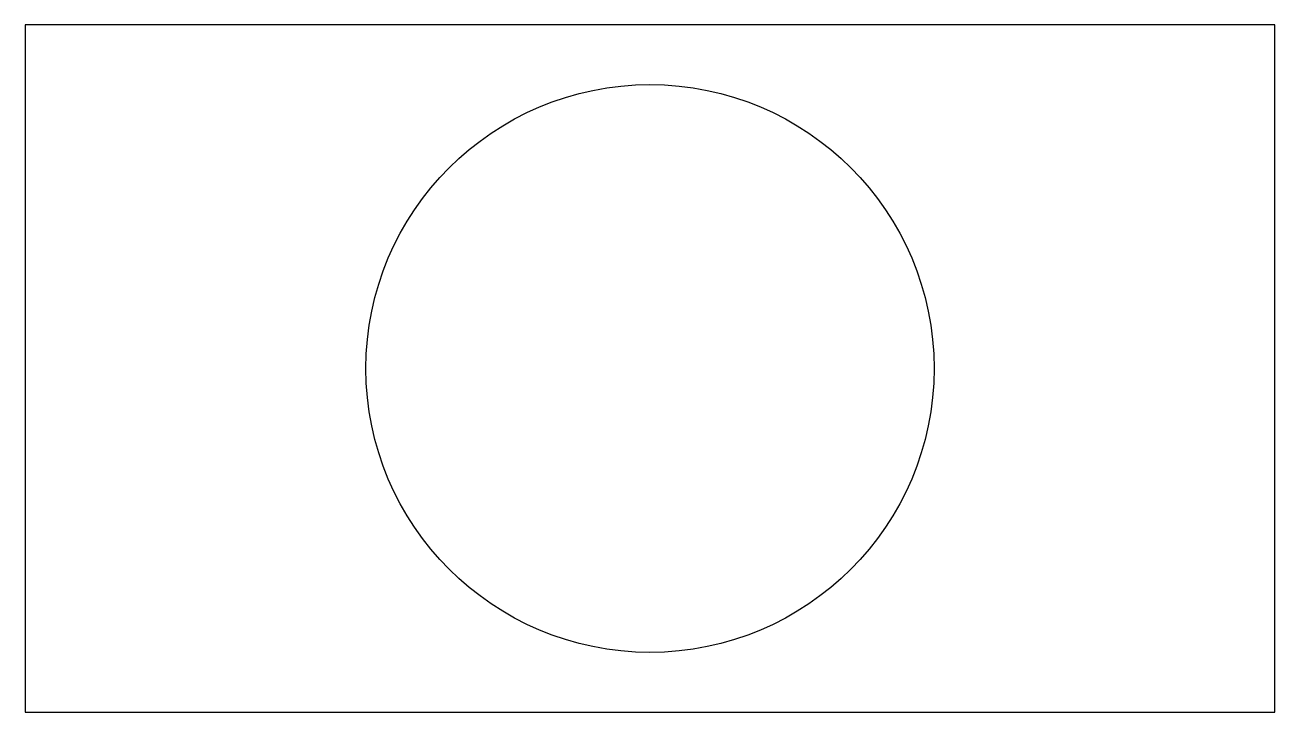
# Model space of a CAD drawing. Header units: millimetres. Extents: x 0 to 110, y 0 to 60.
import ezdxf

# ---------------------------------------------------------------- set-up
doc = ezdxf.new("R2010")
doc.units = ezdxf.units.MM
doc.layers.add('CUT_HOLES', color=7, linetype='Continuous')
doc.layers.add('CUT_OUTER', color=7, linetype='Continuous')

msp = doc.modelspace()

# ---------------------------------------------------------------- linework, layer by layer
at = {"layer": 'CUT_HOLES'}
msp.add_circle((55, 30.25), 25, dxfattribs=at)
at = {"layer": 'CUT_OUTER'}
msp.add_lwpolyline([(0, 0), (110, 0), (110, 60.5), (0, 60.5)], close=True, dxfattribs=at)

doc.saveas('drawing.dxf')
